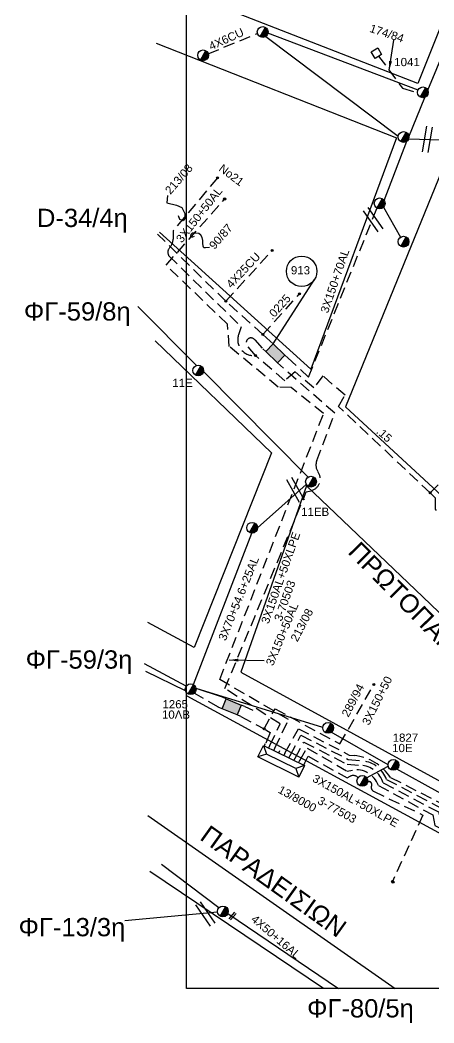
# Model space of a CAD drawing. Header units: millimetres. Extents: x 8791 to 11104, y 1833 to 2902.
# Drawn here: x 8790.8 to 8883.3, y 1848 to 2072.2 of the extents above; entities that cross this region are included whole.
import ezdxf
from ezdxf.enums import TextEntityAlignment as Align

# ---------------------------------------------------------------- set-up
doc = ezdxf.new("R2010")
doc.units = ezdxf.units.MM
doc.linetypes.add('DASHED', pattern=[19.05, 12.7, -6.35])
for name, color, linetype in [('Link Box 4 Διευθύνσεων', 7, 'Continuous'), ('Γέφυρες Εναερίου Δικτύου', 7, 'Continuous'), ('Γυμνά εναέρια ΧΤ και ΦΟΠ (3Φ)   4x50+16AL', 7, 'Continuous'), ('Επιγραφές - Σχήματα', 7, 'Continuous'), ('Καλώδια ΧΤ   2x6AL', 7, 'DASHED'), ('Καλώδια ΧΤ   3x150+50AL', 7, 'DASHED'), ('Καλώδια ΧΤ   3x150+70AL', 7, 'DASHED'), ('Καλώδια ΧΤ   3x150AL+50XLPE', 7, 'DASHED'), ('Καλώδια ΧΤ   4x25CU', 7, 'DASHED'), ('Καλώδια ΧΤ   4x50+13', 7, 'Continuous'), ('Καλώδια ΧΤ   4x6CU', 7, 'DASHED'), ('Μηχανική τομή', 7, 'Continuous'), ('Στύλος ΦΜ', 7, 'Continuous'), ('Στύλος ΦΜ @ 1', 7, 'Continuous'), ('Συνδέσεις', 7, 'Continuous'), ('Συνεστραμμένα ΧΤ   3x70+54.6+25AL', 7, 'SYN_LINE'), ('Τομή', 7, 'Continuous'), ('Υποσταθμός πόλεως', 7, 'Continuous'), ('Υπόβαθρο ΔΕΗ', 7, 'Continuous'), ('Υπόγεια Καλώδια Δικτύου ΧΤ   .15', 7, 'DASHED'), ('Υπόγεια καλώδια Παροχών ΧΤ   .0225', 7, 'DASHED')]:
    doc.layers.add(name, color=color, linetype=linetype)
doc.styles.add('ar', font='ARIAL.TTF')
doc.styles.get("Standard").update_dxf_attribs({"font": 'ARIAL.TTF'})
doc.linetypes.add('SYN_LINE', pattern='A,0.5,-0.0001,["/\\/\\/\\/",Standard,S=0.1,R=0,X=0,Y=-0.05],-0.25', length=0.7501)
doc.dimstyles.new('ISO-25', dxfattribs={"dimtxt": 2.5, "dimasz": 2.5, "dimexe": 1.25, "dimexo": 0.625, "dimtad": 1, "dimtxsty": 'Standard', "dimcen": 2.5, "dimadec": 0, "dimazin": 0, "dimtfac": 1, "dimtmove": 0, "dimatfit": 3, "dimfxl": 1, "dimarcsym": 0})

# ---------------------------------------------------------------- blocks, each defined once
blk = doc.blocks.new('ΥΠΑΡΧΩΝ ΤΣΙΜΕΝΤΕΝΙΟΣ ΣΤΥΛΟΣ')
at = {"layer": 'Στύλος ΦΜ'}
blk.add_hatch(color=256, dxfattribs=at).paths.add_polyline_path([(-1.29, -2.28, 0.574793), (2.62, 0, 0.268822), (1.3, 2.27)])
blk.add_line((-1.29, -2.28), (1.3, 2.27), dxfattribs=at)
blk.add_circle((0, 0), 2.62, dxfattribs=at)
at = {"layer": 'Στύλος ΦΜ', "flags": 4}
for tag, p in [('ΑΡΙΘΜΟΣ', (-4.68, 8.05)), ('ΤΥΠΟΣ', (-4.91, 3.03))]:
    blk.add_attdef(tag, p, '', height=4, dxfattribs=at)
blk = doc.blocks.new('ΥΠΟΣΤΑΘΜΟΣ ΠΟΛΕΩΣ 9 ΑΝΑΧΩΡΗΣΕΩΝ')
at = {"layer": 'Υποσταθμός πόλεως', "ltscale": 40}
for p, q in [((-9.63, -2.82), (-9.63, -4)), ((-7.12, -2.82), (-7.12, -4)), ((-4.84, -2.82), (-4.84, -4)), ((-2.36, -2.82), (-2.36, -4)), ((0.09, -2.82), (0.09, -4)), ((2.55, -2.82), (2.55, -4)), ((5.02, -2.82), (5.02, -4)), ((7.48, -2.82), (7.48, -4)), ((9.61, -2.82), (9.61, -4))]:
    blk.add_line(p, q, dxfattribs=at)
blk.add_lwpolyline([(-10.02, 2.82), (10.02, 2.82), (10.02, -2.82), (-10.02, -2.82)], close=True, dxfattribs=at)
for points in [[(-7.21, 0), (-10.02, 2.82)], [(-10.02, -2.82), (-7.21, 0)], [(-7.21, 0), (7.21, 0)], [(7.21, 0), (10.02, 2.82)], [(10.02, -2.82), (7.21, 0)]]:
    blk.add_lwpolyline(points, dxfattribs=at)
at = {"layer": 'Υποσταθμός πόλεως', "linetype": 'SYN_LINE', "ltscale": 40, "flags": 1}
for tag, p in [('ΜΕΤΑΣΧΗΜΑΤΙΣΜΟΣ', (10.79, 1.71)), ('ΙΣΧΥΣ', (10.77, -1.08)), ('ΑΡΙΘΜΟΣ', (10.89, -3.8))]:
    blk.add_attdef(tag, p, '', height=1.8, dxfattribs=at)
blk = doc.blocks.new('LINK BOX 4 ΑΝΑΧΩΡΗΣΕΩΝ')
at = {"layer": 'Link Box 4 Διευθύνσεων', "ltscale": 40}
blk.add_hatch(color=256, dxfattribs=at).paths.add_polyline_path([(-3.54, 0), (-3.54, -4.67), (3.54, -4.67), (3.54, 0)])
for p, q in [((-3.54, 0), (-5.33, 0)), ((5.33, 0), (3.54, 0)), ((-3.54, -4.67), (-5.33, -4.67)), ((5.33, -4.67), (3.54, -4.67))]:
    blk.add_line(p, q, dxfattribs=at)
blk.add_lwpolyline([(-3.54, -4.67), (-3.54, 0), (3.54, 0), (3.54, -4.67)], close=True, dxfattribs=at)
blk = doc.blocks.new('ΤΟΜΗ')
at = {"layer": 'Τομή', "ltscale": 40}
for p, q in [((-5.68, 0), (5.68, 0)), ((5.68, -2.33), (-5.68, -2.33))]:
    blk.add_line(p, q, dxfattribs=at)
blk = doc.blocks.new('_ΣΥΝΔΕΣΗ')
at = {"layer": 'Συνδέσεις', "linetype": 'SYN_LINE', "ltscale": 40}
blk.add_hatch(color=256, dxfattribs=at).paths.add_polyline_path([(0.5, -0.01, 1), (-0.5, -0.01, 1)])
at = {"layer": 'Συνδέσεις'}
blk.add_circle((0, -0.01), 0.5, dxfattribs=at)
blk = doc.blocks.new('ΜΗΧΑΝΙΚΗ ΤΟΜΗ')
at = {"layer": 'Μηχανική τομή', "ltscale": 40}
for p, q in [((-1.89, 0.78), (1.89, 0.78)), ((1.89, 0), (-1.89, 0))]:
    blk.add_line(p, q, dxfattribs=at)

msp = doc.modelspace()

# ---------------------------------------------------------------- linework, layer by layer
at = {"layer": 'Γέφυρες Εναερίου Δικτύου', "color": 151, "ltscale": 0.2}
for points in [[(8881.98, 2056.54), (8891.64, 2080)], [(8845.73, 2068.6), (8875.37, 2046.29)], [(8879.78, 2056.6), (8846.2, 2069.31)], [(8877.75, 2046.16), (8881.3, 2054.96)], [(8872.23, 2031.86), (8877.29, 2045.15)], [(8872.04, 2030.4), (8875.84, 2023.66)], [(8858.46, 1914.03), (8830.12, 1922.78)], [(8873.07, 1905.66), (8860.34, 1912.97)], [(8893.38, 1894.6), (8875, 1904.71)]]:
    msp.add_lwpolyline(points, dxfattribs=at)
at = {"layer": 'Γέφυρες Εναερίου Δικτύου', "color": 6, "ltscale": 0.2}
msp.add_lwpolyline([(8877.68, 2045.69), (8904.58, 2044.83)], dxfattribs=at)
at = {"layer": 'Γέφυρες Εναερίου Δικτύου', "color": 173, "linetype": 'DASHED', "ltscale": 0.2}
msp.add_lwpolyline([(8846.64, 1910), (8848.94, 1914.84), (8836.59, 1922.73), (8854.79, 1966.72), (8855.88, 1967, 0.516166), (8857.44, 1971.12, -0.235969), (8857.11, 1973.73), (8861.14, 1984.32), (8849.01, 1994.98)], format="xyb", dxfattribs=at)
at = {"layer": 'Γέφυρες Εναερίου Δικτύου', "color": 6}
for points in [[(8827.95, 1923.27), (8818.57, 1928.29)], [(8827.78, 1922.26), (8818.87, 1926.56)]]:
    msp.add_lwpolyline(points, dxfattribs=at)
at = {"layer": 'Γέφυρες Εναερίου Δικτύου', "color": 5}
for points in [[(8836.01, 1920.79), (8830.12, 1922.78)], [(8841.04, 1918.72), (8842.79, 1917.94)]]:
    msp.add_lwpolyline(points, dxfattribs=at)
at = {"layer": 'Γέφυρες Εναερίου Δικτύου', "color": 30, "linetype": 'DASHED', "ltscale": 0.2}
for points in [[(8845.37, 1913.72), (8847.79, 1918.22), (8862.31, 1910.37), (8869.86, 1923.6)], [(8840.14, 1916.52), (8845.37, 1913.72), (8846.72, 1912.9), (8845.66, 1910.48)]]:
    msp.add_lwpolyline(points, dxfattribs=at)
at = {"layer": 'Γέφυρες Εναερίου Δικτύου', "color": 6, "linetype": 'DASHED', "ltscale": 0.2}
msp.add_lwpolyline([(8835.11, 1918.59), (8829.74, 1921.69)], dxfattribs=at)
at = {"layer": 'Γέφυρες Εναερίου Δικτύου', "color": 151, "linetype": 'SYN_LINE', "ltscale": 6}
msp.add_lwpolyline([(8868.22, 1902.75), (8873.13, 1905.36)], dxfattribs=at)
at = {"layer": 'Γέφυρες Εναερίου Δικτύου', "color": 151, "linetype": 'DASHED', "ltscale": 0.2}
msp.add_lwpolyline([(8868.51, 1901.97), (8868.83, 1901.95, -0.527604), (8869.39, 1901.05, 0.400258), (8869.84, 1899.77), (8880.88, 1894.47), (8874.07, 1879.62)], format="xyb", dxfattribs=at)
at = {"layer": 'Γυμνά εναέρια ΧΤ και ΦΟΠ (3Φ)   4x50+16AL', "color": 173}
for points in [[(8835.21, 1873.68), (8822.4, 1883.41)], [(8837.24, 1872.43), (8862, 1855.69)]]:
    msp.add_lwpolyline(points, dxfattribs=at)
at = {"layer": 'Γυμνά εναέρια ΧΤ και ΦΟΠ (3Φ)   4x50+16AL', "color": 1}
msp.add_lwpolyline([(8834.96, 1872.74), (8814.23, 1870.82)], dxfattribs=at)
at = {"layer": 'Επιγραφές - Σχήματα', "ltscale": 20}
msp.add_line((8847.38, 1999.83), (8856.61, 2014.22), dxfattribs=at)
at = {"layer": 'Επιγραφές - Σχήματα'}
msp.add_lwpolyline([(10868.02, 2888.59), (10868.02, 1855.69), (8827.98, 1855.69), (8827.98, 2890.56)], dxfattribs=at)
at = {"layer": 'Επιγραφές - Σχήματα', "ltscale": 20}
msp.add_lwpolyline([(8869.3, 2065.16), (8870.75, 2066.02), (8871.64, 2064.53), (8870.19, 2063.67)], close=True, dxfattribs=at)
at = {"layer": 'Επιγραφές - Σχήματα', "color": 7, "linetype": 'DASHED', "ltscale": 0.2}
msp.add_lwpolyline([(8870.95, 2064.17), (8876.32, 2056.98), (8879.75, 2055.96)], dxfattribs=at)
at = {"layer": 'Επιγραφές - Σχήματα', "ltscale": 20}
for points in [[(8823.72, 2032.99), (8823.62, 2031.35), (8825.78, 2030.84), (8826.91, 2030.32), (8827.62, 2028.99), (8827.62, 2027.86), (8827.21, 2027.35), (8826.49, 2027.66), (8826.19, 2028.48)], [(8833.13, 2021.42), (8832.22, 2021.32), (8831.87, 2021.32), (8831.72, 2021.67), (8831.62, 2022.38), (8831.62, 2022.94), (8831.52, 2023.65), (8831.21, 2024.15), (8830.76, 2024.5), (8830.1, 2024.61), (8829.24, 2024.56), (8828.94, 2024.3), (8828.89, 2024), (8828.99, 2023.75), (8829.39, 2023.75), (8829.75, 2023.95)]]:
    msp.add_lwpolyline(points, dxfattribs=at)
msp.add_circle((8853.74, 2016.06), 3.41, dxfattribs=at)
at = {"layer": 'Καλώδια ΧΤ   2x6AL', "color": 173, "linetype": 'DASHED', "ltscale": 0.2}
msp.add_lwpolyline([(8882.49, 1966.52), (8891.78, 1975.64)], dxfattribs=at)
at = {"layer": 'Καλώδια ΧΤ   3x150+50AL', "linetype": 'DASHED', "ltscale": 0.2}
msp.add_lwpolyline([(8834.92, 2036.94), (8824.99, 2025.13), (8824.99, 2023.27, -0.192738), (8824.24, 2021.4, 0.34465), (8824.06, 2019.5), (8840.22, 2003.65), (8839.63, 2001.89, 0.551672), (8843.44, 1997.23, 9.652581)], format="xyb", dxfattribs=at)
at = {"layer": 'Καλώδια ΧΤ   3x150+50AL', "color": 2, "linetype": 'DASHED', "ltscale": 0.2}
msp.add_lwpolyline([(8847.77, 1909.44), (8850.79, 1915.81), (8835.43, 1924.8), (8858.65, 1984.24), (8851.37, 1990.07), (8848.52, 1990.16), (8837.56, 1999.26), (8837.14, 2004.24), (8823.42, 2017.45), (8836.52, 2032.22)], dxfattribs=at)
at = {"layer": 'Καλώδια ΧΤ   3x150+70AL', "color": 173, "linetype": 'DASHED', "ltscale": 0.2}
msp.add_lwpolyline([(8850.65, 1996.7), (8855.3, 1992.42), (8870.6, 2030.21)], dxfattribs=at)
at = {"layer": 'Καλώδια ΧΤ   3x150AL+50XLPE', "color": 62, "ltscale": 0.2}
msp.add_lwpolyline([(8850.02, 1908.33), (8853.03, 1913.77), (8864.35, 1907.89), (8865.51, 1907.76, -0.220939), (8873.64, 1902.87), (8886.18, 1896.47), (8887.84, 1893.53), (8906.14, 1884.52, 0.296165), (8930.21, 1886.57), (8939.54, 1895.25), (8944.18, 1891.52), (8950.83, 1897.96), (8934.03, 1913.56, -0.662812), (8935.4, 1917.33), (8936.85, 1916.3), (8936.52, 1915.51, 0.255401), (8936.78, 1912.93), (8939.11, 1909.82)], format="xyb", dxfattribs=at)
at = {"layer": 'Καλώδια ΧΤ   3x150AL+50XLPE', "color": 5, "ltscale": 0.2}
msp.add_lwpolyline([(8851.14, 1907.78), (8853.58, 1912.32), (8864.17, 1906.9), (8867.44, 1906.55, -0.284711), (8872.71, 1902.44), (8885.4, 1895.79), (8886.98, 1892.71), (8908.32, 1882.3, 0.313318), (8931.57, 1885.89), (8939.36, 1893.25), (8944.92, 1888.64), (8954.26, 1897.87), (8948.29, 1903.49), (8948.18, 1904.55), (8948.18, 1904.55), (8944.75, 1907.75)], format="xyb", dxfattribs=at)
at = {"layer": 'Καλώδια ΧΤ   3x150AL+50XLPE', "color": 27, "ltscale": 0.2}
msp.add_lwpolyline([(8852.28, 1907.22), (8854.24, 1910.8), (8863.93, 1905.81), (8866.92, 1905.61, -0.307488), (8872.01, 1901.64), (8884.38, 1895.15), (8884.93, 1892.86), (8904.82, 1882.61, 0.316181), (8930.14, 1883.11), (8939.11, 1891.41), (8961.32, 1869.94), (8950.82, 1859.18)], format="xyb", dxfattribs=at)
at = {"layer": 'Καλώδια ΧΤ   3x150AL+50XLPE', "color": 1, "ltscale": 0.2}
msp.add_lwpolyline([(8853.32, 1906.7), (8854.99, 1909.44), (8863.93, 1904.29), (8865.09, 1904.5, -0.371232), (8870.9, 1901.08), (8883.12, 1894.48), (8883.5, 1892.14), (8902.36, 1882.4)], format="xyb", dxfattribs=at)
at = {"layer": 'Καλώδια ΧΤ   3x150AL+50XLPE', "color": 151, "ltscale": 0.2}
msp.add_lwpolyline([(8854.47, 1906.14), (8855.24, 1907.64), (8863.9, 1902.76), (8864.57, 1903.13, -0.354541), (8866.36, 1902.81, 0.45628)], format="xyb", dxfattribs=at)
at = {"layer": 'Καλώδια ΧΤ   4x25CU', "color": 27, "ltscale": 0.2}
for points in [[(8836.78, 2009.36), (8821.53, 2024.36)], [(8845.07, 2001.93), (8836.78, 2009.36), (8847.14, 2020.73)]]:
    msp.add_lwpolyline(points, dxfattribs=at)
at = {"layer": 'Καλώδια ΧΤ   4x50+13', "color": 85, "ltscale": 0.2}
for points in [[(8830.21, 1995.01), (8817.07, 2008.19)], [(8855.24, 1970.05), (8831.79, 1993.65)]]:
    msp.add_lwpolyline(points, dxfattribs=at)
at = {"layer": 'Καλώδια ΧΤ   4x6CU', "color": 151, "ltscale": 0.2}
msp.add_lwpolyline([(8832.85, 2064.69), (8843.87, 2069.26)], dxfattribs=at)
at = {"layer": 'Συνεστραμμένα ΧΤ   3x70+54.6+25AL', "color": 6, "ltscale": 20}
for p, q in [((8843.88, 1958.7), (8854.79, 1968.41)), ((8829.53, 1923.63), (8842.58, 1957.5))]:
    msp.add_line(p, q, dxfattribs=at)
at = {"layer": 'Υπόβαθρο ΔΕΗ'}
for points in [[(8828.05, 2137.98), (8899.96, 2108.65), (8879.71, 2058.08), (8822.74, 2080.26)], [(8821.21, 2067.08), (8874.99, 2045.91), (8855.77, 1994.14), (8821.92, 2024.81)], [(8821, 2000.48), (8846.98, 1975.47), (8829.69, 1931.93), (8819.36, 1937.55)], [(8819.36, 1894.34), (8874.64, 1855.69)], [(8858.6, 1855.69), (8819.76, 1881.87)]]:
    msp.add_lwpolyline(points, dxfattribs=at)
msp.add_lwpolyline([(8898.74, 1953.28), (8908.22, 1963.48), (8897.66, 1975.21), (8919.7, 2027.95), (8885.84, 2040.41), (8863.52, 1985.77)], close=True, dxfattribs=at)
for points in [[(8840.14, 1926.39), (8900.77, 1893.24, 0.132316), (8920.56, 1885.36, 0.329647), (8932.83, 1893.46), (8880.82, 1943.24), (8854.85, 1968.09), (8840.14, 1926.39)], [(8828.09, 1921.15), (8891.24, 1886.84, 0.062053), (8909.74, 1878.24, 0.23102), (8932.41, 1881.82, 0.080353), (8938.94, 1887.49), (8967.57, 1859.94)]]:
    msp.add_lwpolyline(points, format="xyb", dxfattribs=at)
at = {"layer": 'Υπόγεια Καλώδια Δικτύου ΧΤ   .15', "color": 173, "ltscale": 0.2}
msp.add_lwpolyline([(8886.44, 1959.78), (8883.66, 1962.85), (8883.66, 1965.3), (8882.49, 1966.52), (8862.01, 1985.83), (8863.45, 1988.33), (8858.49, 1992.71), (8856.47, 1990), (8852.27, 1993.56), (8849.98, 1991.6), (8843.44, 1997.23), (8841.6, 1999.41, -1.016004), (8843.24, 2000.76), (8845.07, 1998.73)], format="xyb", dxfattribs=at)
at = {"layer": 'Υπόγεια καλώδια Παροχών ΧΤ   .0225', "color": 27, "ltscale": 0.2}
msp.add_lwpolyline([(8846.72, 2000.46), (8845.07, 2001.93), (8853.25, 2011.01)], dxfattribs=at)

# ---------------------------------------------------------------- block references
at = {"layer": 'Link Box 4 Διευθύνσεων'}
for p, xscale, yscale, zscale, rotation in [((8847.04, 1996.86), 0.5104822389464482, 0.5104822389464482, 0.5104822389464482, 136.3327898222304), ((8838.53, 1919.76), 0.5104822389464223, 0.5104822389464223, 0.5104822389464223, 337.5872026113764)]:
    msp.add_blockref('LINK BOX 4 ΑΝΑΧΩΡΗΣΕΩΝ', p, dxfattribs=dict(at, xscale=xscale, yscale=yscale, zscale=zscale, rotation=rotation))
at = {"layer": 'Μηχανική τομή', "xscale": 0.5104822389463917, "yscale": 0.5104822389463917, "zscale": 0.5104822389463917, "rotation": 228.4285895848931}
msp.add_blockref('ΜΗΧΑΝΙΚΗ ΤΟΜΗ', (8838.19, 1871.99), dxfattribs=at)
at = {"layer": 'Στύλος ΦΜ @ 1', "ltscale": 40}
ref = msp.add_blockref('ΥΠΑΡΧΩΝ ΤΣΙΜΕΝΤΕΝΙΟΣ ΣΤΥΛΟΣ', (8845.03, 2069.58), dxfattribs=dict(at, xscale=0.4594340150515993, yscale=0.4594340150515993, zscale=0.4594340150515993))
ref.add_attrib('ΤΥΠΟΣ', '1029', (8844.11, 2075.02), dxfattribs={"layer": 'Στύλος ΦΜ', "height": 1.838, "flags": 4})
at = {"layer": 'Στύλος ΦΜ @ 1', "ltscale": 40, "xscale": 0.4594340150515993, "yscale": 0.4594340150515993, "zscale": 0.4594340150515993}
for p in [(8831.7, 2064.36), (8876.55, 2046.1), (8871.19, 2031.25), (8876.55, 2022.69), (8842.67, 1958.7), (8859.66, 1913.96), (8867.32, 1902.09), (8836.14, 1872.92)]:
    msp.add_blockref('ΥΠΑΡΧΩΝ ΤΣΙΜΕΝΤΕΝΙΟΣ ΣΤΥΛΟΣ', p, dxfattribs=at)
at = {"layer": 'Στύλος ΦΜ @ 1', "ltscale": 40}
ref = msp.add_blockref('ΥΠΑΡΧΩΝ ΤΣΙΜΕΝΤΕΝΙΟΣ ΣΤΥΛΟΣ', (8880.87, 2056.08), dxfattribs=dict(at, xscale=0.4594340150515993, yscale=0.4594340150515993, zscale=0.4594340150515993))
ref.add_attrib('ΤΥΠΟΣ', '1041', (8874.46, 2061.94), dxfattribs={"layer": 'Στύλος ΦΜ', "height": 1.838, "flags": 4})
ref = msp.add_blockref('ΥΠΑΡΧΩΝ ΤΣΙΜΕΝΤΕΝΙΟΣ ΣΤΥΛΟΣ', (8830.61, 1993.88), dxfattribs=dict(at, xscale=0.4594340150515993, yscale=0.4594340150515993, zscale=0.4594340150515993))
ref.add_attrib('ΤΥΠΟΣ', '11Ε', (8824.81, 1990.18), dxfattribs={"layer": 'Στύλος ΦΜ', "height": 1.838, "flags": 4})
ref = msp.add_blockref('ΥΠΑΡΧΩΝ ΤΣΙΜΕΝΤΕΝΙΟΣ ΣΤΥΛΟΣ', (8855.83, 1969.01), dxfattribs=dict(at, xscale=0.4594340150515993, yscale=0.4594340150515993, zscale=0.4594340150515993))
ref.add_attrib('ΤΥΠΟΣ', '11ΕΒ', (8853.63, 1961.36), dxfattribs={"layer": 'Στύλος ΦΜ', "height": 1.838, "flags": 4})
ref = msp.add_blockref('ΥΠΑΡΧΩΝ ΤΣΙΜΕΝΤΕΝΙΟΣ ΣΤΥΛΟΣ', (8828.93, 1922.59), dxfattribs=dict(at, xscale=0.4594340150515993, yscale=0.4594340150515993, zscale=0.4594340150515993))
ref.add_attrib('ΤΥΠΟΣ', '10ΛB', (8822.5, 1916.01), dxfattribs={"layer": 'Στύλος ΦΜ', "height": 1.838, "flags": 4})
ref.add_attrib('ΑΡΙΘΜΟΣ', '1265', (8822.61, 1918.32), dxfattribs={"layer": 'Στύλος ΦΜ', "height": 1.838, "flags": 4})
ref = msp.add_blockref('ΥΠΑΡΧΩΝ ΤΣΙΜΕΝΤΕΝΙΟΣ ΣΤΥΛΟΣ', (8874.27, 1905.67), dxfattribs=dict(at, xscale=0.4594340150515993, yscale=0.4594340150515993, zscale=0.4594340150515993))
ref.add_attrib('ΤΥΠΟΣ', '10E', (8873.99, 1908.54), dxfattribs={"layer": 'Στύλος ΦΜ', "height": 1.838, "flags": 4})
ref.add_attrib('ΑΡΙΘΜΟΣ', '1827', (8874.1, 1910.85), dxfattribs={"layer": 'Στύλος ΦΜ', "height": 1.838, "flags": 4})
at = {"layer": 'Συνδέσεις', "xscale": 0.4594340150518314, "yscale": 0.4594340150518314, "zscale": 0.4594340150518314}
for p in [(8834.92, 2036.95), (8836.52, 2032.23), (8847.14, 2020.74), (8836.78, 2009.37), (8853.25, 2011.01), (8845.07, 2001.94), (8843.44, 1997.23), (8882.49, 1966.52), (8869.87, 1923.65), (8845.38, 1913.76), (8874.07, 1879.63), (8874.18, 1879.46)]:
    msp.add_blockref('_ΣΥΝΔΕΣΗ', p, dxfattribs=at)
at = {"layer": 'Τομή'}
for p, xscale, yscale, zscale, rotation in [((8882.45, 2045.47), 0.5104822389466198, 0.5104822389466198, 0.5104822389466198, 260.3243543110499), ((8870.19, 2027.93), 0.5104822389466165, 0.5104822389466165, 0.5104822389466165, 305.3295978767472), ((8852.88, 1967.49), 0.5104822389466026, 0.5104822389466026, 0.5104822389466026, 299.7834596958722), ((8832.67, 1872.65), 0.5104822389466414, 0.5104822389466414, 0.5104822389466414, 304.3307757371721)]:
    msp.add_blockref('ΤΟΜΗ', p, dxfattribs=dict(at, xscale=xscale, yscale=yscale, zscale=zscale, rotation=rotation))
at = {"layer": 'Υποσταθμός πόλεως', "xscale": 0.5104822389463176, "yscale": 0.5104822389463176, "zscale": 0.5104822389463176, "rotation": 153.7403646587931}
msp.add_blockref('ΥΠΟΣΤΑΘΜΟΣ ΠΟΛΕΩΣ 9 ΑΝΑΧΩΡΗΣΕΩΝ', (8849.16, 1906.48), dxfattribs=at)

# ---------------------------------------------------------------- texts
at = {"layer": 'Γυμνά εναέρια ΧΤ και ΦΟΠ (3Φ)   4x50+16AL', "ltscale": 0.2}
msp.add_text('4X50+16AL', height=1.838, rotation=319.5324, dxfattribs=at).set_placement((8848, 1867.22), align=Align.MIDDLE)
at = {"layer": 'Επιγραφές - Σχήματα', "ltscale": 20, "width": 19.788, "attachment_point": 1, "style": 'ar'}
for s, insert, char_height, rotation in [('174/84', (8869.36, 2071.38), 1.838, 341.7809), ('213/08', (8823.01, 2034.32), 1.838, 49.113), ('Νο21', (8836.14, 2040.17), 1.838, 322.9718), ('90/87', (8832.86, 2022.01), 1.838, 49.113), ('ΠΡΩΤΟΠΑΠΑΔΑΚΗ', (8866.78, 1955.98), 4.0839, 314.4522), ('3-70503', (8847.53, 1938.26), 1.838, 70.5771), ('213/08', (8851.15, 1933.9), 1.838, 62.5613), ('289/94', (8862.58, 1917.05), 1.838, 62.5613), ('13/8000', (8849.18, 1901.17), 1.838, 330.9587), ('3-77503', (8858.01, 1898.74), 1.838, 330.9587), ('ΠΑΡΑΔΕΙΣΙΩΝ', (8833.11, 1892.44), 4.0839, 324.4012)]:
    msp.add_mtext(s, dxfattribs=dict(at, insert=insert, char_height=char_height, rotation=rotation))
at = {"layer": 'Επιγραφές - Σχήματα', "ltscale": 20, "attachment_point": 1, "style": 'ar'}
for s, insert, char_height, width in [('D-34/4η', (8794.55, 2030.05), 4.084, 19.788), ('913', (8851.34, 2017.21), 1.838, 5.4857), ('ΦΓ-59/8η', (8791.62, 2009.13), 4.084, 19.788), ('ΦΓ-59/3η', (8792.01, 1931.29), 4.084, 19.788), ('ΦΓ-13/3η', (8790.43, 1871.44), 4.084, 19.788), ('ΦΓ-80/5η', (8854.96, 1853.29), 4.084, 19.788)]:
    msp.add_mtext(s, dxfattribs=dict(at, insert=insert, char_height=char_height, width=width))
at = {"layer": 'Καλώδια ΧΤ   3x150+50AL', "ltscale": 0.2}
for s, rotation, p in [('3X150+50AL', 51.7901, (8830.82, 2028.7)), ('3X150+50AL', 67.3625, (8849.37, 1934.93)), ('3X150+50', 63.3363, (8870.62, 1920.05))]:
    msp.add_text(s, height=1.838, rotation=rotation, dxfattribs=at).set_placement(p, align=Align.MIDDLE)
at = {"layer": 'Καλώδια ΧΤ   3x150+70AL', "ltscale": 0.2}
msp.add_text('3X150+70AL', height=1.838, rotation=71.0457, dxfattribs=at).set_placement((8861.17, 2013.91), align=Align.MIDDLE)
at = {"layer": 'Καλώδια ΧΤ   3x150AL+50XLPE', "ltscale": 20, "char_height": 1.8377, "width": 19.788, "attachment_point": 1, "style": 'ar'}
for insert, rotation in [((8844.61, 1937.7), 70.5771), ((8856.87, 1903.69), 330.9587)]:
    msp.add_mtext('3Χ150AL+50XLPE', dxfattribs=dict(at, insert=insert, rotation=rotation))
at = {"layer": 'Καλώδια ΧΤ   4x25CU', "ltscale": 0.2}
msp.add_text('4X25CU', height=1.838, rotation=46.8031, dxfattribs=at).set_placement((8840.68, 2016.31), align=Align.MIDDLE)
at = {"layer": 'Καλώδια ΧΤ   4x6CU', "ltscale": 0.2}
msp.add_text('4X6CU', height=1.838, rotation=24.4574, dxfattribs=at).set_placement((8836.88, 2068), align=Align.MIDDLE)
at = {"layer": 'Συνεστραμμένα ΧΤ   3x70+54.6+25AL', "ltscale": 20}
msp.add_text('3X70+54.6+25AL', height=1.8377, rotation=67.9393, dxfattribs=at).set_placement((8839.64, 1942.88), align=Align.MIDDLE)
at = {"layer": 'Υπόγεια Καλώδια Δικτύου ΧΤ   .15', "ltscale": 0.2}
msp.add_text('.15', height=1.838, rotation=318.2243, dxfattribs=at).set_placement((8872.22, 1979.51), align=Align.MIDDLE)
at = {"layer": 'Υπόγεια καλώδια Παροχών ΧΤ   .0225', "ltscale": 0.2}
msp.add_text('.0225', height=1.838, rotation=48.3027, dxfattribs=at).set_placement((8848.64, 2008.1), align=Align.MIDDLE)

# ---------------------------------------------------------------- leaders
at = {"layer": 'Επιγραφές - Σχήματα', "ltscale": 40}
for points in [[(8873.34, 2061.06), (8874.34, 2067.78)], [(8837.56, 1929.14), (8845.36, 1929.01)]]:
    msp.add_leader(points, dimstyle='ISO-25', override={"dimasz": 2, "dimtad": 0}, dxfattribs=at)

doc.saveas('drawing.dxf')
